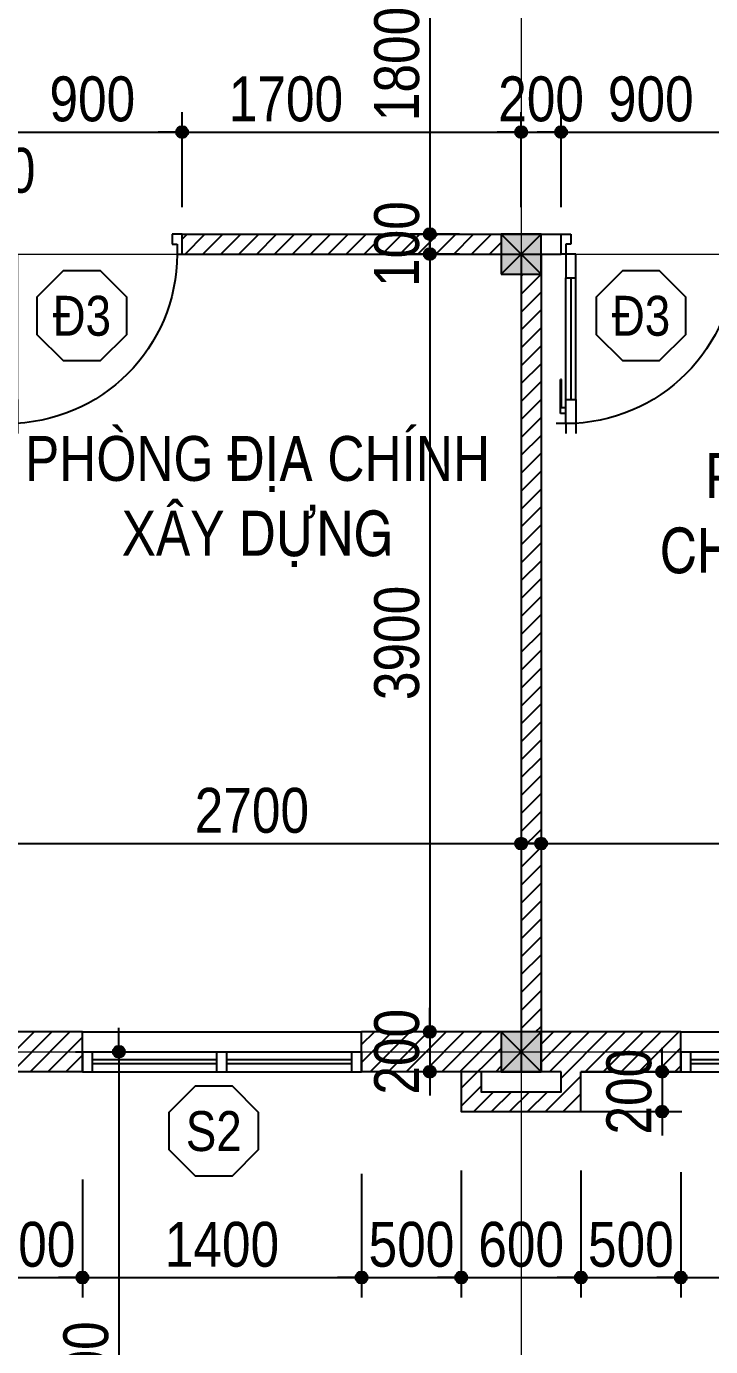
# Model space of a CAD drawing. Extents: x -79995 to 347433, y -157641 to 104789.
# Drawn here: x 8418 to 11848, y 38068 to 44688 of the extents above; entities that cross this region are included whole.
import ezdxf
from ezdxf.enums import TextEntityAlignment as Align

# ---------------------------------------------------------------- set-up
doc = ezdxf.new("R2010")
doc.units = 0
doc.linetypes.add('ACAD_ISO10W100', pattern=[18, 12, -3, 0, -3])
doc.layers.get('DEFPOINTS').update_dxf_attribs({"linetype": 'CONTINUOUS'})
for name, color, linetype in [('009', 251, 'CONTINUOUS'), ('DIM', 1, 'CONTINUOUS'), ('DOOR', 20, 'CONTINUOUS'), ('MEDIUM', 2, 'CONTINUOUS'), ('TAGS', 60, 'CONTINUOUS'), ('TEXT', 7, 'CONTINUOUS'), ('TUONG', 131, 'CONTINUOUS'), ('WALL', 4, 'CONTINUOUS')]:
    doc.layers.add(name, color=color, linetype=linetype)
doc.layers.add('TRUC', color=24, linetype='CONTINUOUS', lineweight=0)
doc.styles.add('1', font='', dxfattribs={"height": 250})
doc.styles.add('HEL-CONDENSE', font='')
doc.styles.add('VNI-HELVE-CONDENSEN', font='')
doc.styles.get('1').set_extended_font_data('VNI-Helve-Condense')
doc.styles.get('HEL-CONDENSE').set_extended_font_data('VNI-Helve-Condense')
doc.styles.get('VNI-HELVE-CONDENSEN').set_extended_font_data('VNI-Helve-Condense')
doc.dimstyles.new('D100', dxfattribs={"dimtxt": 225, "dimasz": 1.2, "dimexe": 100, "dimexo": 0, "dimgap": 50, "dimtad": 1, "dimdec": 0, "dimzin": 13, "dimdsep": 46, "dimtxsty": 'HEL-CONDENSE', "dimblk": 'D50', "dimcen": 0, "dimclrd": 1, "dimclre": 1, "dimclrt": 7, "dimadec": 0, "dimazin": 0, "dimtfac": 1, "dimtdec": 0, "dimtmove": 0, "dimatfit": 3, "dimldrblk": 'D50', "dimfxl": 1, "dimtolj": 1, "dimtzin": 13, "dimarcsym": 0})
pattern_1 = [(45, (-1312102.69, -334214.396), (-44.9012806, 44.9012806), [])]

# ---------------------------------------------------------------- blocks, each defined once
blk = doc.blocks.new('A$C6E0044D6')
at = {"layer": 'DOOR'}
for p, q in [((-25, 925), (-25, 975)), ((25, 925), (25, 975)), ((-25, 925), (-75, 925)), ((-25, 874.1), (-53.3, 874.1)), ((-53.3, 874.1), (-53.3, 704.5)), ((25, 925), (-25, 925)), ((-25, 925), (-25, 805)), ((-25, 874.1), (-25, 845.9)), ((25, 805), (25, 925)), ((-25, 845.9), (-47.6, 845.9)), ((-47.6, 845.9), (-47.6, 704.5)), ((-25, 827.9), (-25, 195)), ((-25, 805), (25, 805)), ((0, 195), (0, 805)), ((25, 805), (25, 195)), ((-47.6, 704.5), (-53.3, 704.5)), ((-25, 195), (25, 195)), ((-25, 75), (-25, 195)), ((25, 195), (25, 75)), ((-25, 75), (-50, 75)), ((-50, 75), (-50, -25)), ((-25, 25), (-25, 75)), ((25, 75), (-25, 75)), ((825, 25), (825, 75)), ((825, 75), (850, 75)), ((850, 75), (850, -25)), ((0, 25), (-25, 25)), ((0, -25), (0, 25)), ((800, -25), (800, 25)), ((800, 25), (825, 25)), ((-50, -25), (0, -25)), ((850, -25), (800, -25))]:
    blk.add_line(p, q, dxfattribs=at)
at = {"layer": 'DOOR', "color": 251}
blk.add_arc((-25, 75), 850, 0, 90, dxfattribs=at)
blk = doc.blocks.new('s11')
at = {"layer": 'DOOR'}
for p, q in [((0, 0), (0, -100)), ((1400, 0), (0, 0)), ((50, 0), (50, -100)), ((1350, 0), (1350, -100)), ((1400, 0), (1400, -100)), ((1400, -100), (0, -100))]:
    blk.add_line(p, q, dxfattribs=at)
at = {"layer": 'DOOR', "linetype": 'ByBlock', "lineweight": -2}
for p, q in [((675, -100), (675, 0)), ((725, -100), (725, 0))]:
    blk.add_line(p, q, dxfattribs=at)
at = {"layer": 'DOOR', "color": 251}
for p, q in [((50, -40), (675, -40)), ((50, -60), (675, -60)), ((725, -40), (1350, -40)), ((725, -60), (1350, -60))]:
    blk.add_line(p, q, dxfattribs=at)
blk = doc.blocks.new('A$C225A2996')
at = {"layer": 'WALL'}
blk.add_hatch(color=4, dxfattribs=at).paths.add_polyline_path([(531.4, 81.6), (731.4, 81.6), (731.4, 281.6), (531.4, 281.6)])
at = {"layer": 'WALL', "color": 4}
for p, q in [((531.4, 281.6), (731.4, 81.6)), ((531.4, 81.6), (731.4, 281.6))]:
    blk.add_line(p, q, dxfattribs=at)
blk.add_lwpolyline([(531.4, 81.6), (731.4, 81.6), (731.4, 281.6), (531.4, 281.6)], close=True, dxfattribs=at)
blk = doc.blocks.new('KH-CUADI')
at = {"layer": 'TAGS'}
blk.add_lwpolyline([(-124.3, 300), (-300, 124.3), (-300, -124.3), (-124.3, -300), (124.3, -300), (300, -124.3), (300, 124.3), (124.3, 300)], close=True, dxfattribs=at)
at = {"layer": 'TAGS', "style": 'VNI-HELVE-CONDENSEN'}
blk.add_attdef('D', text='', height=300, dxfattribs=at).set_placement((0, 0), align=Align.MIDDLE)
blk = doc.blocks.new('D50')
at = {"layer": 'DIM'}
blk.add_hatch(color=256, dxfattribs=at).paths.add_polyline_path([(25, 0, 1), (-25, 0, 1)])
blk.add_line((25, 0), (100, 0), dxfattribs=at)
blk.add_circle((0, 0), 25, dxfattribs=at)
blk = doc.blocks.new('*D253')
at = {"layer": 'DEFPOINTS', "color": 0, "transparency": 16777216}
for p in [(8198.5, 38902.3), (8698.5, 38906.2), (8698.5, 38414.4)]:
    blk.add_point(p, dxfattribs=at)
at = {"layer": 'DIM', "color": 1, "lineweight": -2, "transparency": 16777216}
for p, q in [((8198.5, 38902.3), (8198.5, 38314.4)), ((8698.5, 38906.2), (8698.5, 38314.4)), ((8199.7, 38414.4), (8697.3, 38414.4))]:
    blk.add_line(p, q, dxfattribs=at)
at = {"layer": 'DIM', "color": 1, "lineweight": -2, "transparency": 16777216, "xscale": 1.199999999999999, "yscale": 1.199999999999999, "zscale": 1.199999999999999, "rotation": 180}
blk.add_blockref('D50', (8198.5, 38414.4), dxfattribs=at)
at = {"layer": 'DIM', "color": 1, "lineweight": -2, "transparency": 16777216, "xscale": 1.199999999999999, "yscale": 1.199999999999999, "zscale": 1.199999999999999}
blk.add_blockref('D50', (8698.5, 38414.4), dxfattribs=at)
at = {"layer": 'DIM', "color": 7, "transparency": 16777216, "insert": (8448.5, 38579.3), "char_height": 225, "attachment_point": 5, "style": 'HEL-CONDENSE'}
blk.add_mtext('\\A1;500', dxfattribs=at)
blk = doc.blocks.new('*D254')
at = {"layer": 'DEFPOINTS', "color": 0, "transparency": 16777216}
for p in [(10098.5, 38934.4), (8698.5, 38906.2), (10098.5, 38414.4)]:
    blk.add_point(p, dxfattribs=at)
at = {"layer": 'DIM', "color": 1, "lineweight": -2, "transparency": 16777216}
for p, q in [((10098.5, 38934.4), (10098.5, 38314.4)), ((8698.5, 38906.2), (8698.5, 38314.4)), ((8699.7, 38414.4), (10097.3, 38414.4))]:
    blk.add_line(p, q, dxfattribs=at)
at = {"layer": 'DIM', "color": 1, "lineweight": -2, "transparency": 16777216, "xscale": 1.199999999999999, "yscale": 1.199999999999999, "zscale": 1.199999999999999, "rotation": 180}
blk.add_blockref('D50', (8698.5, 38414.4), dxfattribs=at)
at = {"layer": 'DIM', "color": 1, "lineweight": -2, "transparency": 16777216, "xscale": 1.199999999999999, "yscale": 1.199999999999999, "zscale": 1.199999999999999}
blk.add_blockref('D50', (10098.5, 38414.4), dxfattribs=at)
at = {"layer": 'DIM', "color": 7, "transparency": 16777216, "insert": (9398.5, 38579.3), "char_height": 225, "attachment_point": 5, "style": 'HEL-CONDENSE'}
blk.add_mtext('\\A1;1400', dxfattribs=at)
blk = doc.blocks.new('*D255')
at = {"layer": 'DEFPOINTS', "color": 0, "transparency": 16777216}
for p in [(10098.5, 38934.4), (10598.5, 38950.8), (10598.5, 38414.4)]:
    blk.add_point(p, dxfattribs=at)
at = {"layer": 'DIM', "color": 1, "lineweight": -2, "transparency": 16777216}
for p, q in [((10098.5, 38934.4), (10098.5, 38314.4)), ((10598.5, 38950.8), (10598.5, 38314.4)), ((10099.7, 38414.4), (10597.3, 38414.4))]:
    blk.add_line(p, q, dxfattribs=at)
at = {"layer": 'DIM', "color": 1, "lineweight": -2, "transparency": 16777216, "xscale": 1.199999999999999, "yscale": 1.199999999999999, "zscale": 1.199999999999999, "rotation": 180}
blk.add_blockref('D50', (10098.5, 38414.4), dxfattribs=at)
at = {"layer": 'DIM', "color": 1, "lineweight": -2, "transparency": 16777216, "xscale": 1.199999999999999, "yscale": 1.199999999999999, "zscale": 1.199999999999999}
blk.add_blockref('D50', (10598.5, 38414.4), dxfattribs=at)
at = {"layer": 'DIM', "color": 7, "transparency": 16777216, "insert": (10348.5, 38579.3), "char_height": 225, "attachment_point": 5, "style": 'HEL-CONDENSE'}
blk.add_mtext('\\A1;500', dxfattribs=at)
blk = doc.blocks.new('*D256')
at = {"layer": 'DEFPOINTS', "color": 0, "transparency": 16777216}
for p in [(10598.5, 38950.8), (11198.5, 38950.8), (11198.5, 38414.4)]:
    blk.add_point(p, dxfattribs=at)
at = {"layer": 'DIM', "color": 1, "lineweight": -2, "transparency": 16777216}
for p, q in [((10598.5, 38950.8), (10598.5, 38314.4)), ((11198.5, 38950.8), (11198.5, 38314.4)), ((10599.7, 38414.4), (11197.3, 38414.4))]:
    blk.add_line(p, q, dxfattribs=at)
at = {"layer": 'DIM', "color": 1, "lineweight": -2, "transparency": 16777216, "xscale": 1.199999999999999, "yscale": 1.199999999999999, "zscale": 1.199999999999999, "rotation": 180}
blk.add_blockref('D50', (10598.5, 38414.4), dxfattribs=at)
at = {"layer": 'DIM', "color": 1, "lineweight": -2, "transparency": 16777216, "xscale": 1.199999999999999, "yscale": 1.199999999999999, "zscale": 1.199999999999999}
blk.add_blockref('D50', (11198.5, 38414.4), dxfattribs=at)
at = {"layer": 'DIM', "color": 7, "transparency": 16777216, "insert": (10898.5, 38579.3), "char_height": 225, "attachment_point": 5, "style": 'HEL-CONDENSE'}
blk.add_mtext('\\A1;600', dxfattribs=at)
blk = doc.blocks.new('*D257')
at = {"layer": 'DEFPOINTS', "color": 0, "transparency": 16777216}
for p in [(11198.5, 38950.8), (11698.5, 38942.8), (11698.5, 38414.4)]:
    blk.add_point(p, dxfattribs=at)
at = {"layer": 'DIM', "color": 1, "lineweight": -2, "transparency": 16777216}
for p, q in [((11198.5, 38950.8), (11198.5, 38314.4)), ((11698.5, 38942.8), (11698.5, 38314.4)), ((11199.7, 38414.4), (11697.3, 38414.4))]:
    blk.add_line(p, q, dxfattribs=at)
at = {"layer": 'DIM', "color": 1, "lineweight": -2, "transparency": 16777216, "xscale": 1.199999999999999, "yscale": 1.199999999999999, "zscale": 1.199999999999999, "rotation": 180}
blk.add_blockref('D50', (11198.5, 38414.4), dxfattribs=at)
at = {"layer": 'DIM', "color": 1, "lineweight": -2, "transparency": 16777216, "xscale": 1.199999999999999, "yscale": 1.199999999999999, "zscale": 1.199999999999999}
blk.add_blockref('D50', (11698.5, 38414.4), dxfattribs=at)
at = {"layer": 'DIM', "color": 7, "transparency": 16777216, "insert": (11448.5, 38579.3), "char_height": 225, "attachment_point": 5, "style": 'HEL-CONDENSE'}
blk.add_mtext('\\A1;500', dxfattribs=at)
blk = doc.blocks.new('*D258')
at = {"layer": 'DEFPOINTS', "color": 0, "transparency": 16777216}
for p in [(11698.5, 38942.8), (13098.5, 38942.8), (13098.5, 38414.4)]:
    blk.add_point(p, dxfattribs=at)
at = {"layer": 'DIM', "color": 1, "lineweight": -2, "transparency": 16777216}
for p, q in [((11698.5, 38942.8), (11698.5, 38314.4)), ((13098.5, 38942.8), (13098.5, 38314.4)), ((11699.7, 38414.4), (13097.3, 38414.4))]:
    blk.add_line(p, q, dxfattribs=at)
at = {"layer": 'DIM', "color": 1, "lineweight": -2, "transparency": 16777216, "xscale": 1.199999999999999, "yscale": 1.199999999999999, "zscale": 1.199999999999999, "rotation": 180}
blk.add_blockref('D50', (11698.5, 38414.4), dxfattribs=at)
at = {"layer": 'DIM', "color": 1, "lineweight": -2, "transparency": 16777216, "xscale": 1.199999999999999, "yscale": 1.199999999999999, "zscale": 1.199999999999999}
blk.add_blockref('D50', (13098.5, 38414.4), dxfattribs=at)
at = {"layer": 'DIM', "color": 7, "transparency": 16777216, "insert": (12398.5, 38579.3), "char_height": 225, "attachment_point": 5, "style": 'HEL-CONDENSE'}
blk.add_mtext('\\A1;1400', dxfattribs=at)
blk = doc.blocks.new('*D271')
at = {"layer": 'DEFPOINTS', "color": 0, "transparency": 16777216}
for p in [(10589.3, 45446.2), (10440.6, 43646.2), (10589.3, 43646.2)]:
    blk.add_point(p, dxfattribs=at)
at = {"layer": 'DIM', "color": 1, "lineweight": -2, "transparency": 16777216}
for p, q in [((10589.3, 45446.2), (10340.6, 45446.2)), ((10440.6, 45445), (10440.6, 43647.4)), ((10589.3, 43646.2), (10340.6, 43646.2))]:
    blk.add_line(p, q, dxfattribs=at)
at = {"layer": 'DIM', "color": 1, "lineweight": -2, "transparency": 16777216, "xscale": 1.199999999999999, "yscale": 1.199999999999999, "zscale": 1.199999999999999}
for p, rotation in [((10440.6, 45446.2), 90), ((10440.6, 43646.2), 270)]:
    blk.add_blockref('D50', p, dxfattribs=dict(at, rotation=rotation))
at = {"layer": 'DIM', "color": 7, "transparency": 16777216, "insert": (10275.7, 44499.3), "char_height": 225, "attachment_point": 5, "rotation": 90, "style": 'HEL-CONDENSE'}
blk.add_mtext('\\A1;1800', dxfattribs=at)
blk = doc.blocks.new('*D272')
at = {"layer": 'DEFPOINTS', "color": 0, "transparency": 16777216}
for p in [(10589.3, 43646.2), (10440.6, 43546.2), (10589.3, 43546.2)]:
    blk.add_point(p, dxfattribs=at)
at = {"layer": 'DIM', "color": 1, "lineweight": -2, "transparency": 16777216}
for p, q in [((10589.3, 43646.2), (10340.6, 43646.2)), ((10440.6, 43647.4), (10440.6, 43648.6)), ((10440.6, 43646.2), (10440.6, 43546.2)), ((10589.3, 43546.2), (10340.6, 43546.2)), ((10440.6, 43545), (10440.6, 43543.8))]:
    blk.add_line(p, q, dxfattribs=at)
at = {"layer": 'DIM', "color": 1, "lineweight": -2, "transparency": 16777216, "xscale": 1.199999999999999, "yscale": 1.199999999999999, "zscale": 1.199999999999999}
for p, rotation in [((10440.6, 43646.2), 270), ((10440.6, 43546.2), 90)]:
    blk.add_blockref('D50', p, dxfattribs=dict(at, rotation=rotation))
at = {"layer": 'DIM', "color": 7, "transparency": 16777216, "insert": (10275.7, 43596.2), "char_height": 225, "attachment_point": 5, "rotation": 90, "style": 'HEL-CONDENSE'}
blk.add_mtext('\\A1;100', dxfattribs=at)
blk = doc.blocks.new('*D273')
at = {"layer": 'DEFPOINTS', "color": 0, "transparency": 16777216}
for p in [(10589.3, 43546.2), (10440.6, 39646.2), (10641.2, 39646.2)]:
    blk.add_point(p, dxfattribs=at)
at = {"layer": 'DIM', "color": 1, "lineweight": -2, "transparency": 16777216}
for p, q in [((10589.3, 43546.2), (10340.6, 43546.2)), ((10440.6, 43545), (10440.6, 39647.4)), ((10641.2, 39646.2), (10340.6, 39646.2))]:
    blk.add_line(p, q, dxfattribs=at)
at = {"layer": 'DIM', "color": 1, "lineweight": -2, "transparency": 16777216, "xscale": 1.199999999999999, "yscale": 1.199999999999999, "zscale": 1.199999999999999}
for p, rotation in [((10440.6, 43546.2), 90), ((10440.6, 39646.2), 270)]:
    blk.add_blockref('D50', p, dxfattribs=dict(at, rotation=rotation))
at = {"layer": 'DIM', "color": 7, "transparency": 16777216, "insert": (10275.7, 41596.2), "char_height": 225, "attachment_point": 5, "rotation": 90, "style": 'HEL-CONDENSE'}
blk.add_mtext('\\A1;3900', dxfattribs=at)
blk = doc.blocks.new('*D274')
at = {"layer": 'DEFPOINTS', "color": 0, "transparency": 16777216}
for p in [(10641.2, 39646.2), (10440.6, 39446.2), (10748.2, 39446.2)]:
    blk.add_point(p, dxfattribs=at)
at = {"layer": 'DIM', "color": 1, "lineweight": -2, "transparency": 16777216}
for p, q in [((10641.2, 39646.2), (10340.6, 39646.2)), ((10440.6, 39645), (10440.6, 39447.4)), ((10748.2, 39446.2), (10340.6, 39446.2))]:
    blk.add_line(p, q, dxfattribs=at)
at = {"layer": 'DIM', "color": 1, "lineweight": -2, "transparency": 16777216, "xscale": 1.199999999999999, "yscale": 1.199999999999999, "zscale": 1.199999999999999}
for p, rotation in [((10440.6, 39646.2), 90), ((10440.6, 39446.2), 270)]:
    blk.add_blockref('D50', p, dxfattribs=dict(at, rotation=rotation))
at = {"layer": 'DIM', "color": 7, "transparency": 16777216, "insert": (10275.7, 39546.2), "char_height": 225, "attachment_point": 5, "rotation": 90, "style": 'HEL-CONDENSE'}
blk.add_mtext('\\A1;200', dxfattribs=at)
blk = doc.blocks.new('*D285')
at = {"layer": 'DEFPOINTS', "color": 0, "transparency": 16777216}
for p in [(9198.5, 44157.9), (8298.5, 43781.4), (9198.5, 43781.4)]:
    blk.add_point(p, dxfattribs=at)
at = {"layer": 'DIM', "color": 1, "lineweight": -2, "transparency": 16777216}
for p, q in [((8298.5, 43781.4), (8298.5, 44257.9)), ((9198.5, 43781.4), (9198.5, 44257.9)), ((8299.7, 44157.9), (9197.3, 44157.9))]:
    blk.add_line(p, q, dxfattribs=at)
at = {"layer": 'DIM', "color": 1, "lineweight": -2, "transparency": 16777216, "xscale": 1.199999999999999, "yscale": 1.199999999999999, "zscale": 1.199999999999999, "rotation": 180}
blk.add_blockref('D50', (8298.5, 44157.9), dxfattribs=at)
at = {"layer": 'DIM', "color": 1, "lineweight": -2, "transparency": 16777216, "xscale": 1.199999999999999, "yscale": 1.199999999999999, "zscale": 1.199999999999999}
blk.add_blockref('D50', (9198.5, 44157.9), dxfattribs=at)
at = {"layer": 'DIM', "color": 7, "transparency": 16777216, "insert": (8748.5, 44322.8), "char_height": 225, "attachment_point": 5, "style": 'HEL-CONDENSE'}
blk.add_mtext('\\A1;900', dxfattribs=at)
blk = doc.blocks.new('*D286')
at = {"layer": 'DEFPOINTS', "color": 0, "transparency": 16777216}
for p in [(10898.5, 44157.9), (9198.5, 43781.4), (10898.5, 43781.4)]:
    blk.add_point(p, dxfattribs=at)
at = {"layer": 'DIM', "color": 1, "lineweight": -2, "transparency": 16777216}
for p, q in [((9198.5, 43781.4), (9198.5, 44257.9)), ((10898.5, 43781.4), (10898.5, 44257.9)), ((9199.7, 44157.9), (10897.3, 44157.9))]:
    blk.add_line(p, q, dxfattribs=at)
at = {"layer": 'DIM', "color": 1, "lineweight": -2, "transparency": 16777216, "xscale": 1.199999999999999, "yscale": 1.199999999999999, "zscale": 1.199999999999999, "rotation": 180}
blk.add_blockref('D50', (9198.5, 44157.9), dxfattribs=at)
at = {"layer": 'DIM', "color": 1, "lineweight": -2, "transparency": 16777216, "xscale": 1.199999999999999, "yscale": 1.199999999999999, "zscale": 1.199999999999999}
blk.add_blockref('D50', (10898.5, 44157.9), dxfattribs=at)
at = {"layer": 'DIM', "color": 7, "transparency": 16777216, "insert": (9719.3, 44322.8), "char_height": 225, "attachment_point": 5, "style": 'HEL-CONDENSE'}
blk.add_mtext('\\A1;1700', dxfattribs=at)
blk = doc.blocks.new('*D287')
at = {"layer": 'DEFPOINTS', "color": 0, "transparency": 16777216}
for p in [(11998.5, 44157.9), (11098.5, 43781.4), (11998.5, 43781.4)]:
    blk.add_point(p, dxfattribs=at)
at = {"layer": 'DIM', "color": 1, "lineweight": -2, "transparency": 16777216}
for p, q in [((11098.5, 43781.4), (11098.5, 44257.9)), ((11998.5, 43781.4), (11998.5, 44257.9)), ((11099.7, 44157.9), (11997.3, 44157.9))]:
    blk.add_line(p, q, dxfattribs=at)
at = {"layer": 'DIM', "color": 1, "lineweight": -2, "transparency": 16777216, "xscale": 1.199999999999999, "yscale": 1.199999999999999, "zscale": 1.199999999999999, "rotation": 180}
blk.add_blockref('D50', (11098.5, 44157.9), dxfattribs=at)
at = {"layer": 'DIM', "color": 1, "lineweight": -2, "transparency": 16777216, "xscale": 1.199999999999999, "yscale": 1.199999999999999, "zscale": 1.199999999999999}
blk.add_blockref('D50', (11998.5, 44157.9), dxfattribs=at)
at = {"layer": 'DIM', "color": 7, "transparency": 16777216, "insert": (11548.5, 44322.8), "char_height": 225, "attachment_point": 5, "style": 'HEL-CONDENSE'}
blk.add_mtext('\\A1;900', dxfattribs=at)
blk = doc.blocks.new('*D298')
at = {"layer": 'DEFPOINTS', "color": 0, "transparency": 16777216}
for p in [(8664.7, 39546.2), (8502.4, 37446.2), (8882.1, 37446.2)]:
    blk.add_point(p, dxfattribs=at)
at = {"layer": 'DIM', "color": 1, "lineweight": -2, "transparency": 16777216}
for p, q in [((8664.7, 39546.2), (8982.1, 39546.2)), ((8882.1, 39545), (8882.1, 37447.4)), ((8502.4, 37446.2), (8982.1, 37446.2))]:
    blk.add_line(p, q, dxfattribs=at)
at = {"layer": 'DIM', "color": 1, "lineweight": -2, "transparency": 16777216, "xscale": 1.199999999999999, "yscale": 1.199999999999999, "zscale": 1.199999999999999}
for p, rotation in [((8882.1, 39546.2), 90), ((8882.1, 37446.2), 270)]:
    blk.add_blockref('D50', p, dxfattribs=dict(at, rotation=rotation))
at = {"layer": 'DIM', "color": 7, "transparency": 16777216, "insert": (8717.2, 37907.8), "char_height": 225, "attachment_point": 5, "rotation": 90, "style": 'HEL-CONDENSE'}
blk.add_mtext('\\A1;2100', dxfattribs=at)
blk = doc.blocks.new('*D305')
at = {"layer": 'DEFPOINTS', "color": 0, "linetype": 'Continuous', "transparency": 16777216}
for p in [(8298.5, 44157.9), (8198.5, 43781.4), (8298.5, 43781.4)]:
    blk.add_point(p, dxfattribs=at)
at = {"layer": 'DIM', "color": 1, "linetype": 'Continuous', "lineweight": -2, "transparency": 16777216}
for p, q in [((8198.5, 43781.4), (8198.5, 44257.9)), ((8298.5, 43781.4), (8298.5, 44257.9)), ((8197.3, 44157.9), (8196.1, 44157.9)), ((8198.5, 44157.9), (8298.5, 44157.9)), ((8299.7, 44157.9), (8300.9, 44157.9))]:
    blk.add_line(p, q, dxfattribs=at)
at = {"layer": 'DIM', "color": 1, "linetype": 'Continuous', "lineweight": -2, "transparency": 16777216, "xscale": 1.199999999999999, "yscale": 1.199999999999999, "zscale": 1.199999999999999}
blk.add_blockref('D50', (8198.5, 44157.9), dxfattribs=at)
at = {"layer": 'DIM', "color": 1, "linetype": 'Continuous', "lineweight": -2, "transparency": 16777216, "xscale": 1.199999999999999, "yscale": 1.199999999999999, "zscale": 1.199999999999999, "rotation": 180}
blk.add_blockref('D50', (8298.5, 44157.9), dxfattribs=at)
at = {"layer": 'DIM', "color": 7, "linetype": 'Continuous', "transparency": 16777216, "insert": (8248.5, 43964.7), "char_height": 225, "attachment_point": 5, "style": 'HEL-CONDENSE'}
blk.add_mtext('\\A1;100', dxfattribs=at)
blk = doc.blocks.new('*D306')
at = {"layer": 'DEFPOINTS', "color": 0, "linetype": 'Continuous', "transparency": 16777216}
for p in [(11098.5, 44157.9), (10898.5, 43781.4), (11098.5, 43781.4)]:
    blk.add_point(p, dxfattribs=at)
at = {"layer": 'DIM', "color": 1, "linetype": 'Continuous', "lineweight": -2, "transparency": 16777216}
for p, q in [((10898.5, 43781.4), (10898.5, 44257.9)), ((11098.5, 43781.4), (11098.5, 44257.9)), ((10899.7, 44157.9), (11097.3, 44157.9))]:
    blk.add_line(p, q, dxfattribs=at)
at = {"layer": 'DIM', "color": 1, "linetype": 'Continuous', "lineweight": -2, "transparency": 16777216, "xscale": 1.199999999999999, "yscale": 1.199999999999999, "zscale": 1.199999999999999, "rotation": 180}
blk.add_blockref('D50', (10898.5, 44157.9), dxfattribs=at)
at = {"layer": 'DIM', "color": 1, "linetype": 'Continuous', "lineweight": -2, "transparency": 16777216, "xscale": 1.199999999999999, "yscale": 1.199999999999999, "zscale": 1.199999999999999}
blk.add_blockref('D50', (11098.5, 44157.9), dxfattribs=at)
at = {"layer": 'DIM', "color": 7, "linetype": 'Continuous', "transparency": 16777216, "insert": (10998.5, 44322.8), "char_height": 225, "attachment_point": 5, "style": 'HEL-CONDENSE'}
blk.add_mtext('\\A1;200', dxfattribs=at)
blk = doc.blocks.new('*D326')
at = {"layer": 'DEFPOINTS', "color": 0, "linetype": 'Continuous', "transparency": 16777216}
for p in [(11198.5, 39446.2), (11198.5, 39246.2), (11604.9, 39246.2)]:
    blk.add_point(p, dxfattribs=at)
at = {"layer": 'DIM', "color": 1, "linetype": 'Continuous', "lineweight": -2, "transparency": 16777216}
for p, q in [((11198.5, 39446.2), (11704.9, 39446.2)), ((11604.9, 39445), (11604.9, 39247.4)), ((11198.5, 39246.2), (11704.9, 39246.2))]:
    blk.add_line(p, q, dxfattribs=at)
at = {"layer": 'DIM', "color": 1, "linetype": 'Continuous', "lineweight": -2, "transparency": 16777216, "xscale": 1.199999999999999, "yscale": 1.199999999999999, "zscale": 1.199999999999999}
for p, rotation in [((11604.9, 39446.2), 90), ((11604.9, 39246.2), 270)]:
    blk.add_blockref('D50', p, dxfattribs=dict(at, rotation=rotation))
at = {"layer": 'DIM', "color": 7, "linetype": 'Continuous', "transparency": 16777216, "insert": (11440, 39346.2), "char_height": 225, "attachment_point": 5, "rotation": 90, "style": 'HEL-CONDENSE'}
blk.add_mtext('\\A1;200', dxfattribs=at)
blk = doc.blocks.new('*D365')
at = {"layer": 'DEFPOINTS', "color": 0, "transparency": 16777216}
for p in [(8198.5, 40873.2), (10898.5, 40873.2), (10898.5, 40590.4)]:
    blk.add_point(p, dxfattribs=at)
at = {"layer": 'DIM', "color": 1, "lineweight": -2, "transparency": 16777216}
for p, q in [((8198.5, 40873.2), (8198.5, 40490.4)), ((10898.5, 40873.2), (10898.5, 40490.4)), ((8199.7, 40590.4), (10897.3, 40590.4))]:
    blk.add_line(p, q, dxfattribs=at)
at = {"layer": 'DIM', "color": 1, "lineweight": -2, "transparency": 16777216, "xscale": 1.199999999999999, "yscale": 1.199999999999999, "zscale": 1.199999999999999, "rotation": 180}
blk.add_blockref('D50', (8198.5, 40590.4), dxfattribs=at)
at = {"layer": 'DIM', "color": 1, "lineweight": -2, "transparency": 16777216, "xscale": 1.199999999999999, "yscale": 1.199999999999999, "zscale": 1.199999999999999}
blk.add_blockref('D50', (10898.5, 40590.4), dxfattribs=at)
at = {"layer": 'DIM', "color": 7, "transparency": 16777216, "insert": (9548.5, 40755.3), "char_height": 225, "attachment_point": 5, "style": 'HEL-CONDENSE'}
blk.add_mtext('\\A1;2700', dxfattribs=at)
blk = doc.blocks.new('*D366')
at = {"layer": 'DEFPOINTS', "color": 0, "transparency": 16777216}
for p in [(10998.5, 40851.7), (13898.5, 40851.7), (13898.5, 40590.4)]:
    blk.add_point(p, dxfattribs=at)
at = {"layer": 'DIM', "color": 1, "lineweight": -2, "transparency": 16777216}
for p, q in [((10998.5, 40851.7), (10998.5, 40490.4)), ((13898.5, 40851.7), (13898.5, 40490.4)), ((10999.7, 40590.4), (13897.3, 40590.4))]:
    blk.add_line(p, q, dxfattribs=at)
at = {"layer": 'DIM', "color": 1, "lineweight": -2, "transparency": 16777216, "xscale": 1.199999999999999, "yscale": 1.199999999999999, "zscale": 1.199999999999999, "rotation": 180}
blk.add_blockref('D50', (10998.5, 40590.4), dxfattribs=at)
at = {"layer": 'DIM', "color": 1, "lineweight": -2, "transparency": 16777216, "xscale": 1.199999999999999, "yscale": 1.199999999999999, "zscale": 1.199999999999999}
blk.add_blockref('D50', (13898.5, 40590.4), dxfattribs=at)
at = {"layer": 'DIM', "color": 7, "transparency": 16777216, "insert": (12448.5, 40755.3), "char_height": 225, "attachment_point": 5, "style": 'HEL-CONDENSE'}
blk.add_mtext('\\A1;2900', dxfattribs=at)

msp = doc.modelspace()

# ---------------------------------------------------------------- hatches: boundary and pattern name
at = {"layer": '009'}
h = msp.add_hatch(dxfattribs=at)
h.set_pattern_fill('ANSI31', color=256, scale=20, style=0)
h.set_pattern_definition(pattern_1)
h.paths.add_polyline_path([(-4001.548, 45546.161), (-4001.548, 45446.161), (-301.548, 45446.161), (-301.548, 45546.161)])
h.paths.add_polyline_path([(898.452, 45546.161), (898.452, 45446.161), (1298.452, 45446.161), (1298.452, 45546.161)])
h.paths.add_polyline_path([(1498.452, 46933.617), (1398.452, 46885.16), (1398.452, 45646.161), (1498.452, 45646.161)])
h.paths.add_polyline_path([(1498.452, 49446.161), (1398.452, 49446.161), (1398.452, 46885.16), (1498.452, 46933.617)])
h.paths.add_polyline_path([(1698.452, 49646.161), (1698.452, 49846.161), (1098.452, 49846.161), (1098.452, 49646.161), (848.452, 49646.161), (848.452, 49446.161), (1298.452, 49446.161), (1298.452, 49646.161), (1198.452, 49646.161), (1198.452, 49746.161), (1598.452, 49746.161), (1598.452, 49646.161), (1498.452, 49646.161), (1498.452, 49446.161), (2048.452, 49446.161), (2048.452, 49646.161)])
h.paths.add_polyline_path([(-551.548, 49446.161), (-551.548, 49646.161), (-801.548, 49646.161), (-801.548, 49846.161), (-1401.548, 49846.161), (-1401.548, 49646.161), (-1901.548, 49646.161), (-1901.548, 49446.161)])
h.paths.add_polyline_path([(-901.548, 49646.161), (-901.548, 49746.161), (-1301.548, 49746.161), (-1301.548, 49646.161)], flags=17)
h.paths.add_polyline_path([(4748.452, 49646.161), (4748.452, 49446.161), (5298.452, 49446.161), (5298.452, 49646.161), (5198.452, 49646.161), (5198.452, 49746.161), (5598.452, 49746.161), (5598.452, 49646.161), (5498.452, 49646.161), (5498.452, 49446.161), (5948.452, 49446.161), (5948.452, 49646.161), (5698.452, 49646.161), (5698.452, 49846.161), (5098.452, 49846.161), (5098.452, 49646.161)])
h.paths.add_polyline_path([(5298.452, 45646.161), (5398.452, 45646.161), (5398.452, 49446.161), (5298.452, 49446.161)])
h.paths.add_polyline_path([(5498.452, 45546.161), (5498.452, 45446.161), (5898.452, 45446.161), (5898.452, 45546.161)])
h.paths.add_polyline_path([(10798.452, 45446.161), (10798.452, 45546.161), (7098.452, 45546.161), (7098.452, 45446.161)])
h.paths.add_polyline_path([(8198.452, 49646.161), (8198.452, 49846.161), (7598.452, 49846.161), (7598.452, 49646.161), (7348.452, 49646.161), (7348.452, 49446.161), (8698.452, 49446.161), (8698.452, 49646.161)])
h.paths.add_polyline_path([(8098.452, 49646.161), (8098.452, 49746.161), (7698.452, 49746.161), (7698.452, 49646.161)], flags=17)
h.paths.add_polyline_path([(11698.452, 49446.161), (11698.452, 49646.161), (11198.452, 49646.161), (11198.452, 49846.161), (10598.452, 49846.161), (10598.452, 49646.161), (10098.452, 49646.161), (10098.452, 49446.161), (10798.452, 49446.161), (10798.452, 49646.161), (10698.452, 49646.161), (10698.452, 49746.161), (11098.452, 49746.161), (11098.452, 49646.161), (10998.452, 49646.161), (10998.452, 49446.161)])
h.paths.add_polyline_path([(6498.452, 43646.161), (6498.452, 43546.161), (8098.452, 43546.161), (8098.452, 39646.161), (7448.452, 39646.161), (7448.452, 39446.161), (7598.452, 39446.161), (7598.452, 39246.161), (8198.452, 39246.161), (8198.452, 39446.161), (8698.452, 39446.161), (8698.452, 39646.161), (8198.452, 39646.161), (8198.452, 43546.161), (8298.452, 43546.161), (8298.452, 43646.161)])
h.paths.add_polyline_path([(8098.452, 39446.161), (7698.452, 39446.161), (7698.452, 39346.161), (8098.452, 39346.161)], flags=17)
h.paths.add_polyline_path([(5398.452, 43446.161), (5298.452, 43446.161), (5298.452, 39646.161), (5398.452, 39646.161)])
h.paths.add_polyline_path([(1498.452, 39646.161), (1498.452, 39446.161), (1898.452, 39446.161), (1898.452, 39646.161)])
h.paths.add_polyline_path([(748.452, 39646.161), (748.452, 39446.161), (898.452, 39446.161), (898.452, 39246.161), (1498.452, 39246.161), (1498.452, 39446.161), (1398.452, 39446.161), (1398.452, 39346.161), (998.452, 39346.161), (998.452, 39446.161), (1298.452, 39446.161), (1298.452, 39646.161)])
h.paths.add_polyline_path([(10104.524, 45230.811), (10104.524, 45761.511), (10446.824, 45761.511), (10446.824, 45230.811)], flags=9)
h = msp.add_hatch(dxfattribs=at)
h.set_pattern_fill('ANSI31', color=256, scale=20, style=0)
h.set_pattern_definition(pattern_1)
h.paths.add_polyline_path([(5798.452, 39446.161), (5798.452, 39346.161), (5398.452, 39346.161), (5398.452, 39446.161), (5298.452, 39446.161), (5298.452, 39246.161), (5898.452, 39246.161), (5898.452, 39446.161), (6048.452, 39446.161), (6048.452, 39646.161), (5498.452, 39646.161), (5498.452, 39446.161)])
h.paths.add_polyline_path([(5298.452, 39446.161), (5298.452, 39646.161), (4898.452, 39646.161), (4898.452, 39446.161)])
h.paths.add_polyline_path([(10798.452, 39646.161), (10098.452, 39646.161), (10098.452, 39446.161), (10598.452, 39446.161), (10598.452, 39246.161), (11198.452, 39246.161), (11198.452, 39446.161), (11698.452, 39446.161), (11698.452, 39646.161), (10998.452, 39646.161), (10998.452, 39446.161), (11098.452, 39446.161), (11098.452, 39346.161), (10698.452, 39346.161), (10698.452, 39446.161), (10798.452, 39446.161)])
h.paths.add_polyline_path([(13098.452, 39646.161), (13098.452, 39446.161), (13798.452, 39446.161), (13798.452, 39646.161)])
h.paths.add_polyline_path([(10898.452, 39646.161), (10998.452, 39646.161), (10998.452, 43446.161), (10898.452, 43446.161)])
h.paths.add_polyline_path([(11998.452, 43646.161), (11998.452, 43546.161), (13798.452, 43546.161), (13798.452, 43646.161)])
h.paths.add_polyline_path([(10798.452, 43546.161), (10798.452, 43646.161), (9198.452, 43646.161), (9198.452, 43546.161)])
h.paths.add_polyline_path([(10104.524, 39276.311), (10104.524, 39816.011), (10446.824, 39816.011), (10446.824, 39276.311)], flags=9)
h.paths.add_polyline_path([(11268.885, 39076.311), (11268.885, 39616.011), (11611.185, 39616.011), (11611.185, 39076.311)], flags=9)
h.paths.add_polyline_path([(10104.524, 43330.811), (10104.524, 43861.511), (10446.824, 43861.511), (10446.824, 43330.811)], flags=9)

# ---------------------------------------------------------------- linework, layer by layer
at = {"layer": 'MEDIUM'}
for p, q in [((8698.452, 39646.161), (10098.452, 39646.161)), ((11698.452, 39646.161), (13098.452, 39646.161))]:
    msp.add_line(p, q, dxfattribs=at)
at = {"layer": 'TRUC', "linetype": 'ACAD_ISO10W100', "ltscale": 0.2}
for points in [[(10898.452, 51593.418), (10898.452, 30516.389)], [(-15555.532, 43546.161), (22214.78, 43546.161)], [(-15555.532, 39546.161), (22214.78, 39546.161)]]:
    msp.add_lwpolyline(points, dxfattribs=at)
at = {"layer": 'TUONG'}
for p, q in [((9198.452, 43546.161), (9198.452, 43646.161)), ((11098.452, 43546.161), (11098.452, 43646.161)), ((8698.452, 39446.161), (8698.452, 39646.161)), ((10098.452, 39446.161), (10098.452, 39646.161)), ((11698.452, 39446.161), (11698.452, 39646.161))]:
    msp.add_line(p, q, dxfattribs=at)
at = {"layer": 'TUONG', "color": 4}
msp.add_line((10898.452, 43546.161), (10898.452, 39596.161), dxfattribs=at)
at = {"layer": 'TUONG'}
for points in [[(9198.452, 43646.161), (11098.452, 43646.161)], [(9198.452, 43546.161), (11098.452, 43546.161)], [(10898.452, 43546.161), (10898.452, 39446.161)], [(10998.452, 43546.161), (10998.452, 39446.161)], [(8698.452, 39646.161), (8198.452, 39646.161)], [(11698.452, 39646.161), (10098.452, 39646.161)], [(8698.452, 39446.161), (8198.452, 39446.161)], [(10598.452, 39446.161), (10098.452, 39446.161)], [(10598.452, 39446.161), (10598.452, 39246.161), (11198.452, 39246.161), (11198.452, 39446.161)], [(11098.452, 39446.161), (10698.452, 39446.161)], [(10698.452, 39446.161), (10698.452, 39346.161), (11098.452, 39346.161), (11098.452, 39446.161)], [(11698.452, 39446.161), (11198.452, 39446.161)]]:
    msp.add_lwpolyline(points, dxfattribs=at)

# ---------------------------------------------------------------- block references
at = {"layer": 'DOOR', "xscale": -1, "rotation": 180}
for p in [(8348.452, 43621.161), (11148.452, 43621.161)]:
    msp.add_blockref('A$C6E0044D6', p, dxfattribs=at)
at = {"layer": 'DOOR', "xscale": -1}
for p in [(10098.452, 39546.161), (13098.452, 39546.161)]:
    msp.add_blockref('s11', p, dxfattribs=at)
at = {"layer": 'TAGS', "linetype": 'Continuous'}
ref = msp.add_blockref('KH-CUADI', (8695.812, 43236.862), dxfattribs=dict(at, xscale=0.75, yscale=0.75, zscale=0.75, rotation=180))
ref.add_attrib('D', 'Ñ3', dxfattribs={"color": 7, "height": 200, "style": 'VNI-HELVE-CONDENSEN'}).set_placement((8695.812, 43236.862), align=Align.MIDDLE)
ref = msp.add_blockref('KH-CUADI', (11499.631, 43236.862), dxfattribs=dict(at, xscale=0.75, yscale=0.75, zscale=0.75, rotation=180))
ref.add_attrib('D', 'Ñ3', dxfattribs={"color": 7, "height": 200, "style": 'VNI-HELVE-CONDENSEN'}).set_placement((11499.631, 43236.862), align=Align.MIDDLE)
ref = msp.add_blockref('KH-CUADI', (9357.346, 39148.681), dxfattribs=dict(at, xscale=0.75, yscale=0.75, zscale=0.75, rotation=180))
ref.add_attrib('D', 'S2', dxfattribs={"color": 7, "height": 200, "style": 'VNI-HELVE-CONDENSEN'}).set_placement((9357.346, 39148.681), align=Align.MIDDLE)
at = {"layer": 'TUONG', "color": 4}
for p in [(10267.062, 43364.528), (10267.062, 39364.528)]:
    msp.add_blockref('A$C225A2996', p, dxfattribs=at)

# ---------------------------------------------------------------- texts
at = {"layer": 'TEXT', "char_height": 225, "attachment_point": 2, "style": '1'}
for s, insert in [('PHOØNG ÑÒA CHÍNH\\PXAÂY DÖÏNG', (9576.835, 42633.783)), ('PHOØNG PHOÙ \\PCHUÛ TÒCH UBND', (12609.096, 42548.015))]:
    msp.add_mtext(s, dxfattribs=dict(at, insert=insert))

# ---------------------------------------------------------------- dimensions: what is measured, and where the dimension line sits
at = {"layer": 'DIM'}
for base, p1, p2, picture, middle in [((10440.574, 43646.161), (10589.323, 45446.161), (10589.323, 43646.161), '*D271', (10440.574, 44499.277)), ((10440.574, 43546.161), (10589.323, 43646.161), (10589.323, 43546.161), '*D272', (10440.574, 43596.161)), ((10440.574, 39446.161), (10641.194, 39646.161), (10748.208, 39446.161), '*D274', (10440.574, 39546.161))]:
    dim = msp.add_linear_dim(base=base, p1=p1, p2=p2, angle=90, dimstyle='D100', override={"dimtmove": 1}, dxfattribs=at)
    dim.commit()
    dim.dimension.update_dxf_attribs({"geometry": picture, "text_midpoint": middle, "dimtype": 160})
for base, p1, p2, picture, middle in [((9198.452, 44157.933), (8298.452, 43781.375), (9198.452, 43781.375), '*D285', (8748.452, 44322.833)), ((11998.452, 44157.933), (11098.452, 43781.375), (11998.452, 43781.375), '*D287', (11548.452, 44322.833)), ((10898.452, 40590.398), (8198.452, 40873.164), (10898.452, 40873.164), '*D365', (9548.452, 40755.298)), ((13898.452, 40590.398), (10998.452, 40851.699), (13898.452, 40851.699), '*D366', (12448.452, 40755.298)), ((10098.452, 38414.432), (8698.452, 38906.158), (10098.452, 38934.373), '*D254', (9398.452, 38579.332)), ((11198.452, 38414.432), (10598.452, 38950.808), (11198.452, 38950.808), '*D256', (10898.452, 38579.332)), ((13098.452, 38414.432), (11698.452, 38942.819), (13098.452, 38942.819), '*D258', (12398.452, 38579.332))]:
    dim = msp.add_linear_dim(base=base, p1=p1, p2=p2, dimstyle='D100', override={"dimtmove": 1}, dxfattribs=at)
    dim.commit()
    dim.dimension.update_dxf_attribs({"geometry": picture, "text_midpoint": middle})
for base, p1, p2, picture, middle in [((10898.452, 44157.933), (9198.452, 43781.375), (10898.452, 43781.375), '*D286', (9719.29, 44157.933)), ((10598.452, 38414.432), (10098.452, 38934.373), (10598.452, 38950.808), '*D255', (10348.452, 38414.432)), ((11698.452, 38414.432), (11198.452, 38950.808), (11698.452, 38942.819), '*D257', (11448.452, 38414.432)), ((8698.452, 38414.432), (8198.452, 38902.304), (8698.452, 38906.158), '*D253', (8448.452, 38414.432))]:
    dim = msp.add_linear_dim(base=base, p1=p1, p2=p2, dimstyle='D100', override={"dimtmove": 1}, dxfattribs=at)
    dim.commit()
    dim.dimension.update_dxf_attribs({"geometry": picture, "text_midpoint": middle, "dimtype": 160})
at = {"layer": 'DIM', "linetype": 'Continuous'}
dim = msp.add_linear_dim(base=(11098.452, 44157.933), p1=(10898.452, 43781.375), p2=(11098.452, 43781.375), dimstyle='D100', dxfattribs=at)
dim.commit()
dim.dimension.update_dxf_attribs({"geometry": '*D306', "text_midpoint": (10998.452, 44157.933), "dimtype": 160})
dim = msp.add_linear_dim(base=(8298.452, 44157.933), p1=(8198.452, 43781.375), p2=(8298.452, 43781.375), dimstyle='D100', override={"dimtmove": 2}, dxfattribs=at)
dim.commit()
dim.dimension.update_dxf_attribs({"geometry": '*D305', "text_midpoint": (8248.452, 43964.734), "dimtype": 160})
at = {"layer": 'DIM'}
dim = msp.add_linear_dim(base=(10440.574, 39646.161), p1=(10589.323, 43546.161), p2=(10641.194, 39646.161), angle=90, dimstyle='D100', override={"dimtmove": 1}, dxfattribs=at)
dim.commit()
dim.dimension.update_dxf_attribs({"geometry": '*D273', "text_midpoint": (10275.674, 41596.161)})
dim = msp.add_linear_dim(base=(8882.068, 37446.161), p1=(8664.679, 39546.161), p2=(8502.398, 37446.161), angle=90, dimstyle='D100', dxfattribs=at)
dim.commit()
dim.dimension.update_dxf_attribs({"geometry": '*D298', "text_midpoint": (8882.068, 37907.827), "dimtype": 160})
at = {"layer": 'DIM', "linetype": 'Continuous'}
dim = msp.add_linear_dim(base=(11604.935, 39246.161), p1=(11198.452, 39446.161), p2=(11198.452, 39246.161), angle=90, dimstyle='D100', dxfattribs=at)
dim.commit()
dim.dimension.update_dxf_attribs({"geometry": '*D326', "text_midpoint": (11604.935, 39346.161), "dimtype": 160})

doc.saveas('drawing.dxf')
